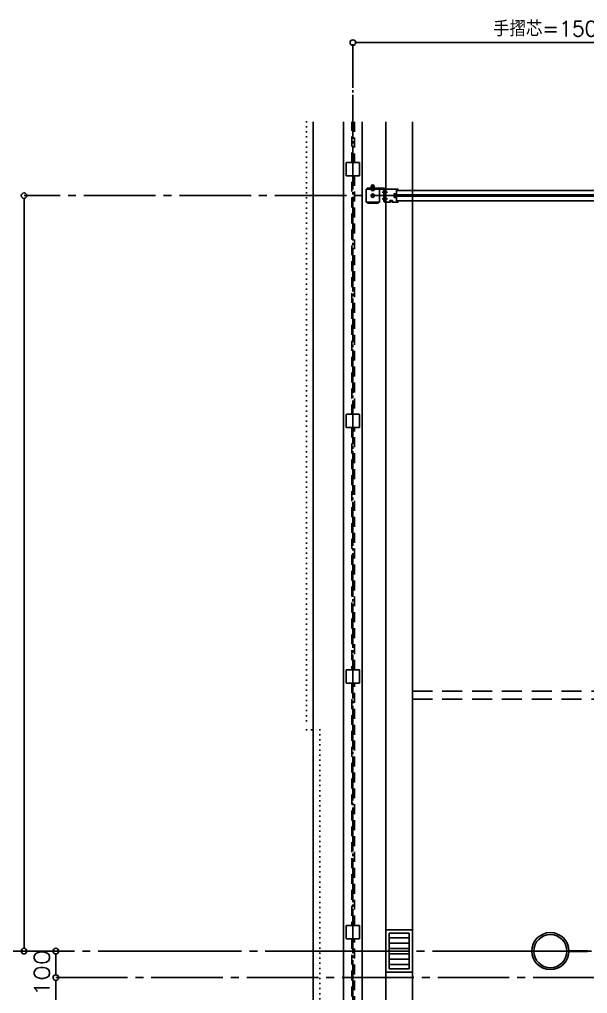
# Model space of a CAD drawing. Header units: millimetres. Extents: x 8300 to 98248, y -10383 to 40000.
# Drawn here: x 19843 to 21985, y 21740 to 25415 of the extents above; entities that cross this region are included whole.
import ezdxf
from ezdxf.enums import TextEntityAlignment as Align

# ---------------------------------------------------------------- set-up
doc = ezdxf.new("R2010")
doc.units = ezdxf.units.MM
doc.header["$LTSCALE"] = 300
for name, pattern in [('CADEWA_LINE5', [1.2, 0.9, -0.1, 0.1, -0.1]), ('CADEWA_LINE6', [2.1, 1.8, -0.1, 0.1, -0.1]), ('DASH-N', [0.375, 0.25, -0.125]), ('DASH-S', [0.2, 0.125, -0.075]), ('DOT2', [3.175, 0, -3.175]), ('JIS_08_11', [12.8, 11, -0.6, 0.6, -0.6])]:
    doc.linetypes.add(name, pattern=pattern)
doc.layers.add('K建0_壁', color=7, linetype='CONTINUOUS')
doc.layers.add('通り芯', color=7, linetype='CONTINUOUS')
doc.styles.add('txt2', font='txt.shx', dxfattribs={"width": 1.197332, "bigfont": 'extfont2'})

msp = doc.modelspace()

# ---------------------------------------------------------------- linework, layer by layer
at = {"layer": 'K建0_壁', "color": 250, "linetype": 'Continuous', "lineweight": -3}
for p, q in [((21100, 25328), (21100, 25327.2)), ((21110.5, 25327.2), (22589.5, 25327.2)), ((20950, 25028.7), (20950, 12009.7)), ((21225, 25028.7), (21225, 12009.7)), ((21325, 25028.7), (21325, 12009.7)), ((21075, 24874.5), (21075, 24825.5)), ((21075.5, 24875), (21124.5, 24875)), ((21125, 24874.5), (21125, 24825.5)), ((21124.5, 24825), (21075.5, 24825)), ((21150, 24775), (21150, 24725)), ((21150, 24775), (21200, 24775)), ((21155, 24778), (21155, 24775.5)), ((21220, 24778.5), (21155.5, 24778.5)), ((21213.5, 24775), (21155.5, 24775)), ((21168.6, 24778.5), (21168.6, 24779.7)), ((21181.4, 24778.5), (21168.6, 24778.5)), ((21169, 24779.7), (21169, 24781.2)), ((21181, 24781.2), (21169, 24781.2)), ((21169.2, 24785.8), (21170, 24786.2)), ((21169.2, 24781.6), (21169.2, 24785.8)), ((21170, 24781.2), (21169.2, 24781.6)), ((21180, 24786.2), (21170, 24786.2)), ((21180, 24781.2), (21170, 24781.2)), ((21170, 24772), (21170, 24770)), ((21180, 24772), (21170, 24772)), ((21180, 24770), (21170, 24770)), ((21171.8, 24774.5), (21171.8, 24772)), ((21174.6, 24779.7), (21174.6, 24781.2)), ((21175.4, 24779.7), (21175.4, 24781.2)), ((21178.3, 24774.5), (21178.3, 24772)), ((21180.8, 24785.8), (21180, 24786.2)), ((21180, 24781.2), (21180.8, 24781.6)), ((21180, 24772), (21180, 24770)), ((21180.8, 24781.6), (21180.8, 24785.8)), ((21181, 24779.7), (21181, 24781.2)), ((21200, 24725), (21200, 24775)), ((21216.5, 24729), (21216.5, 24772)), ((21220, 24729), (21220, 24778.5)), ((21220, 24774.5), (21220, 24725.5)), ((21220.5, 24775), (21269.5, 24775)), ((21265, 24770.3), (21270, 24770.3)), ((21265, 24770.3), (21265, 24756)), ((21265, 24770), (22100, 24770)), ((21270, 24774.5), (21270, 24770.3)), ((19894, 24750), (19860, 24750)), ((19860, 24739.5), (19860, 21910.5)), ((21210.3, 24762.5), (21230.8, 24762.5)), ((21210.3, 24737.5), (21230.8, 24737.5)), ((21244.7, 24731.5), (21239.7, 24731.5)), ((21245.3, 24731.5), (21250.2, 24731.5)), ((21250.2, 24728), (21250.2, 24731.5)), ((22107, 24752.5), (21256.2, 24752.5)), ((21256.2, 24747.5), (22107, 24747.5)), ((21265, 24744), (21265, 24729.8)), ((21265, 24730), (22100, 24730)), ((21265, 24729.8), (21270, 24729.8)), ((21270, 24725.5), (21270, 24729.8)), ((21150, 24725), (21200, 24725)), ((21155, 24725), (21155, 24721.5)), ((21195, 24721.5), (21155, 24721.5)), ((21195, 24725), (21195, 24721.5)), ((21219.5, 24728.5), (21217, 24728.5)), ((21220.5, 24725), (21241.2, 24725)), ((21241.7, 24725.5), (21241.7, 24728)), ((21248.2, 24728), (21250.2, 24728)), ((21248.2, 24725.5), (21248.2, 24728)), ((21248.7, 24725), (21269.5, 24725)), ((21075, 23924.5), (21075, 23875.5)), ((21075.5, 23925), (21124.5, 23925)), ((21125, 23924.5), (21125, 23875.5)), ((21124.5, 23875), (21075.5, 23875)), ((21075, 22960.2), (21075, 22911.2)), ((21075.5, 22960.7), (21124.5, 22960.7)), ((21125, 22960.2), (21125, 22911.2)), ((21124.5, 22910.7), (21075.5, 22910.7)), ((21075, 21995.9), (21075, 21946.9)), ((21075.5, 21996.4), (21124.5, 21996.4)), ((21125, 21995.9), (21125, 21946.9)), ((21225, 21980), (21325, 21980)), ((21225, 21820), (21225, 21980)), ((21325, 21820), (21325, 21980)), ((21124.5, 21946.4), (21075.5, 21946.4)), ((21237.5, 21967.5), (21312.5, 21967.5)), ((21237.5, 21832.5), (21237.5, 21967.5)), ((21237.5, 21949.7), (21312.5, 21949.7)), ((21312.5, 21832.5), (21312.5, 21967.5)), ((21237.5, 21929.7), (21312.5, 21929.7)), ((21237.5, 21909.7), (21312.5, 21909.7)), ((21915, 21901.5), (21985, 21901.5)), ((19896.6, 21900), (19860, 21900)), ((19980, 21810.5), (19980, 21889.5)), ((21237.5, 21889.7), (21312.5, 21889.7)), ((21237.5, 21869.7), (21312.5, 21869.7)), ((21915, 21900), (21985, 21900)), ((21915, 21898.5), (21985, 21898.5)), ((21237.5, 21849.7), (21312.5, 21849.7)), ((21237.5, 21832.5), (21312.5, 21832.5)), ((21225, 21820), (21325, 21820)), ((19980, 21789.5), (19980, 17890.5))]:
    msp.add_line(p, q, dxfattribs=at)
at = {"layer": 'K建0_壁', "color": 250, "linetype": 'JIS_08_11', "lineweight": -3, "ltscale": 0.05}
msp.add_line((21100, 11716.7), (21100, 25327.2), dxfattribs=at)
at = {"layer": 'K建0_壁', "color": 250, "linetype": 'Continuous', "lineweight": -3, "ltscale": 50}
for p, q in [((21065, 25028.7), (21065, 12009.7)), ((21135, 25028.7), (21135, 12009.7))]:
    msp.add_line(p, q, dxfattribs=at)
at = {"layer": 'K建0_壁', "color": 250, "linetype": 'DASH-S', "lineweight": -3}
for p, q in [((21096.4, 24875), (21096.4, 25028.7)), ((21106.4, 25028.7), (21106.4, 24875)), ((21096.4, 23925), (21096.4, 24825)), ((21106.4, 24825), (21106.4, 23925)), ((21096.4, 23875), (21096.4, 22960.7)), ((21106.4, 22960.7), (21106.4, 23875)), ((21096.4, 22910.7), (21096.4, 21996.4)), ((21106.4, 21996.4), (21106.4, 22910.7)), ((21096.4, 21946.4), (21096.4, 21032.1)), ((21106.4, 21032.1), (21106.4, 21946.4))]:
    msp.add_line(p, q, dxfattribs=at)
at = {"layer": 'K建0_壁', "color": 250, "linetype": 'CADEWA_LINE5', "lineweight": -3}
for p, q in [((31156, 24750), (19860, 24750)), ((19980, 21800), (26400, 21800))]:
    msp.add_line(p, q, dxfattribs=at)
at = {"layer": 'K建0_壁', "color": 250, "linetype": 'DASH-N', "lineweight": -3}
for p, q in [((21325, 22880), (22550, 22880)), ((21325, 22850), (22550, 22850))]:
    msp.add_line(p, q, dxfattribs=at)
at = {"layer": 'K建0_壁', "color": 250, "linetype": 'DOT2', "lineweight": -3, "ltscale": 0.02}
msp.add_lwpolyline([(20925, 25028.7), (20925, 22735), (20975, 22735), (20975, 12009.7)], dxfattribs=at)
at = {"layer": 'K建0_壁', "color": 250, "linetype": 'Continuous', "lineweight": -3}
for points in [[(21181.4, 24778.5), (21181.4, 24779.7), (21168.6, 24779.7)], [(21241.7, 24728), (21239.7, 24728), (21239.7, 24731.5)], [(21265, 24756), (21263.8, 24756), (21263.8, 24757), (21256.2, 24757), (21256.2, 24750.3)], [(21265, 24744), (21263.8, 24744), (21263.8, 24743), (21256.2, 24743), (21256.2, 24749.7)]]:
    msp.add_lwpolyline(points, dxfattribs=at)
for centre, radius in [((21100, 25327.2), 10.5), ((21100, 24850), 0.5), ((19860, 24750), 10.5), ((21175, 24750), 6.49), ((21100, 23900), 0.5), ((21100, 22935.7), 0.5), ((21100, 21971.4), 0.5), ((21845, 21900), 70), ((21845, 21900), 62.5), ((19860, 21900), 10.5), ((19980, 21900), 10.5), ((19980, 21800), 10.5), ((19980, 21800), 10.5)]:
    msp.add_circle(centre, radius, dxfattribs=at)
for centre, radius, start, end in [((21075.5, 24874.5), 0.5, 90, 180), ((21124.5, 24874.5), 0.5, 0, 90), ((21075.5, 24825.5), 0.5, 180, 270), ((21124.5, 24825.5), 0.5, 270, 360), ((21155.5, 24778), 0.5, 90, 180), ((21155.5, 24775.5), 0.5, 180, 270), ((21170, 24786.7), 0.5, 269.9996, 354.2605), ((21175, 24786.2), 4.5, 5.7388, 174.2605), ((21171.3, 24774.5), 0.5, 0, 90), ((21178.8, 24774.5), 0.5, 90, 180), ((21180, 24786.7), 0.5, 185.7388, 269.9996), ((21213.5, 24772), 3, 0, 90), ((21220.5, 24774.5), 0.5, 90, 180), ((21269.5, 24774.5), 0.5, 0, 90), ((21245, 24731.5), 0.3, 0, 180), ((21256.2, 24750), 0.3, 90, 270), ((21217, 24729), 0.5, 180, 270), ((21219.5, 24729), 0.5, 270, 0), ((21220.5, 24725.5), 0.5, 180, 270), ((21241.2, 24725.5), 0.5, 270, 0), ((21248.7, 24725.5), 0.5, 180, 270), ((21269.5, 24725.5), 0.5, 270, 0), ((21075.5, 23924.5), 0.5, 90, 180), ((21124.5, 23924.5), 0.5, 0, 90), ((21075.5, 23875.5), 0.5, 180, 270), ((21124.5, 23875.5), 0.5, 270, 360), ((21075.5, 22960.2), 0.5, 90, 180), ((21124.5, 22960.2), 0.5, 0, 90), ((21075.5, 22911.2), 0.5, 180, 270), ((21124.5, 22911.2), 0.5, 270, 360), ((21075.5, 21995.9), 0.5, 90, 180), ((21124.5, 21995.9), 0.5, 0, 90), ((21075.5, 21946.9), 0.5, 180, 270), ((21124.5, 21946.9), 0.5, 270, 360)]:
    msp.add_arc(centre, radius, start, end, dxfattribs=at)
at = {"layer": '通り芯', "color": 96, "linetype": 'CADEWA_LINE6', "lineweight": -3}
msp.add_line((8800, 21900), (61700, 21900), dxfattribs=at)

# ---------------------------------------------------------------- texts
at = {"layer": 'K建0_壁', "color": 250, "lineweight": -3, "style": 'txt2', "width": 0.979167}
msp.add_text('手摺芯=1500', height=57.6, dxfattribs=at).set_placement((21850, 25379.7), align=Align.MIDDLE_CENTER)
at = {"layer": 'K建0_壁', "color": 250, "lineweight": -3, "style": 'txt2', "width": 1.1875}
msp.add_text('100', height=57.6, rotation=90, dxfattribs=at).set_placement((19927.5, 21817.5), align=Align.MIDDLE_CENTER)

doc.saveas('drawing.dxf')
